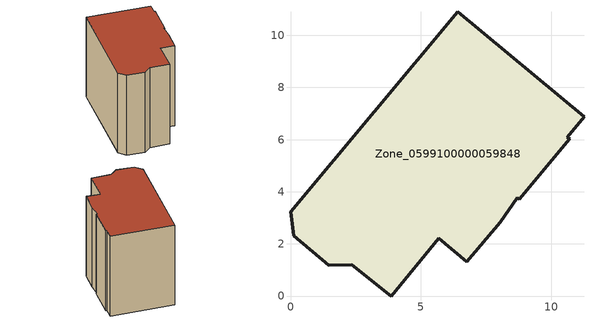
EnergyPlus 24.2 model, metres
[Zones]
Zone_0599100000059848
 floor ground (C_G): 8.7,3.77 8.04,2.84 6.76,1.31 5.68,2.22 3.86,0 2.34,1.21 1.46,1.18 0.12,2.32 0,3.23 6.41,10.9 11.26,6.87 10.62,6.1 10.71,6.03 8.77,3.71 z0
 wall outside (C_F): 0.12,2.32 1.46,1.18 2.34,1.21 3.86,0 5.68,2.22 6.76,1.31 8.04,2.84 8.7,3.77 8.77,3.71 10.71,6.03 10.62,6.1 11.26,6.87 6.41,10.9 0,3.23 0.12,2.32 z0:8.81
 roof outside (C_R): 8.04,2.84 8.7,3.77 8.77,3.71 10.71,6.03 10.62,6.1 11.26,6.87 6.41,10.9 0,3.23 0.12,2.32 1.46,1.18 2.34,1.21 3.86,0 5.68,2.22 6.76,1.31 z8.81
[BUILDING]
Pand.0599100000059848: North Axis=0; Terrain=City; Loads Convergence Tolerance Value=0.04; Temperature Convergence Tolerance Value=0.4; Solar Distribution=FullExterior; Maximum Number of Warmup Days=25; Minimum Number of Warmup Days=1
[Site:Location]
Rotterdam.The.Hague.AP_ZH_NLD Design_Conditions: Latitude=51.96; Longitude=4.45; Time Zone=1; Elevation=-4.5
[SITE:GROUNDTEMPERATURE:BUILDINGSURFACE]
18, 18, 18, 18, 18, 18, 18, 18, 18, 18, 18, 18
[MATERIAL] Thermal Absorptance=0.9; Solar Absorptance=0.7; Visible Absorptance=0.7
Name | Roughness | Thickness | Conductivity | Density | Specific Heat
G.TC.1946 | MediumSmooth | 0.15 | 1 | 540 | 1210
F.TC.1946 | Rough | 0.3 | 0.857143 | 1920 | 840
R.TC.1946 | MediumRough | 0.2 | 0.909091 | 1500 | 1000
[CONSTRUCTION]
C_G: G.TC.1946
C_F: F.TC.1946
C_R: R.TC.1946
[ZONE]
Zone_0599100000059848: Type=1; Multiplier=1; Ceiling Height=Autocalculate; Volume=Autocalculate; Floor Area=autocalculate; Part of Total Floor Area=Yes
[ZONEINFILTRATION:DESIGNFLOWRATE]
Infil_Zone_0599100000059848: Zone or ZoneList or Space or SpaceList=Zone_0599100000059848; Schedule=AlwaysOn; Design Flow Rate Calculation Method=Flow/Area; Flow Rate per Floor Area=0.003; Constant Term Coefficient=1; Temperature Term Coefficient=0; Velocity Term Coefficient=0; Velocity Squared Term Coefficient=0
[HVACTEMPLATE:ZONE:IDEALLOADSAIRSYSTEM]
Zone_0599100000059848: Maximum Heating Supply Air Temperature=50; Minimum Cooling Supply Air Temperature=13; Maximum Heating Supply Air Humidity Ratio=0.0156; Minimum Cooling Supply Air Humidity Ratio=0.0077; Heating Limit=NoLimit; Cooling Limit=NoLimit; Dehumidification Control Type=ConstantSensibleHeatRatio; Cooling Sensible Heat Ratio=0.7; Dehumidification Setpoint=60; Humidification Control Type=None; Humidification Setpoint=30; Outdoor Air Method=None; Outdoor Air Flow Rate per Person=0.00944; Outdoor Air Flow Rate per Zone Floor Area=0; Outdoor Air Flow Rate per Zone=0; Demand Controlled Ventilation Type=None; Outdoor Air Economizer Type=NoEconomizer; Heat Recovery Type=None; Sensible Heat Recovery Effectiveness=0.7; Latent Heat Recovery Effectiveness=0.65
[ZONECONTROL:THERMOSTAT]
ThermostatControl_Zone_0599100000059848: Zone or ZoneList=Zone_0599100000059848; Control Type Schedule=DualSetpointControlType; Control 1=Thermostat_Zone_0599100000059848; Temperature Difference Between Cutout And Setpoint=0
[THERMOSTATSETPOINT:DUALSETPOINT]
Thermostat_Zone_0599100000059848: Heating Setpoint Temperature Schedule=HeatingSetpoint_Zone_0599100000059848; Cooling Setpoint Temperature Schedule=CoolingSetpoint_Zone_0599100000059848
[SCHEDULE:COMPACT]
HeatingSetpoint_Zone_0599100000059848: Through: 12/31, For: AllDays, Until: 24:00, 21
CoolingSetpoint_Zone_0599100000059848: Through: 12/31, For: AllDays, Until: 24:00, 24
DualSetpointControlType: Through: 12/31, For: AllDays, Until: 24:00, 4
AlwaysOn: Through: 12/31, For: AllDays, Until: 24:00, 1
